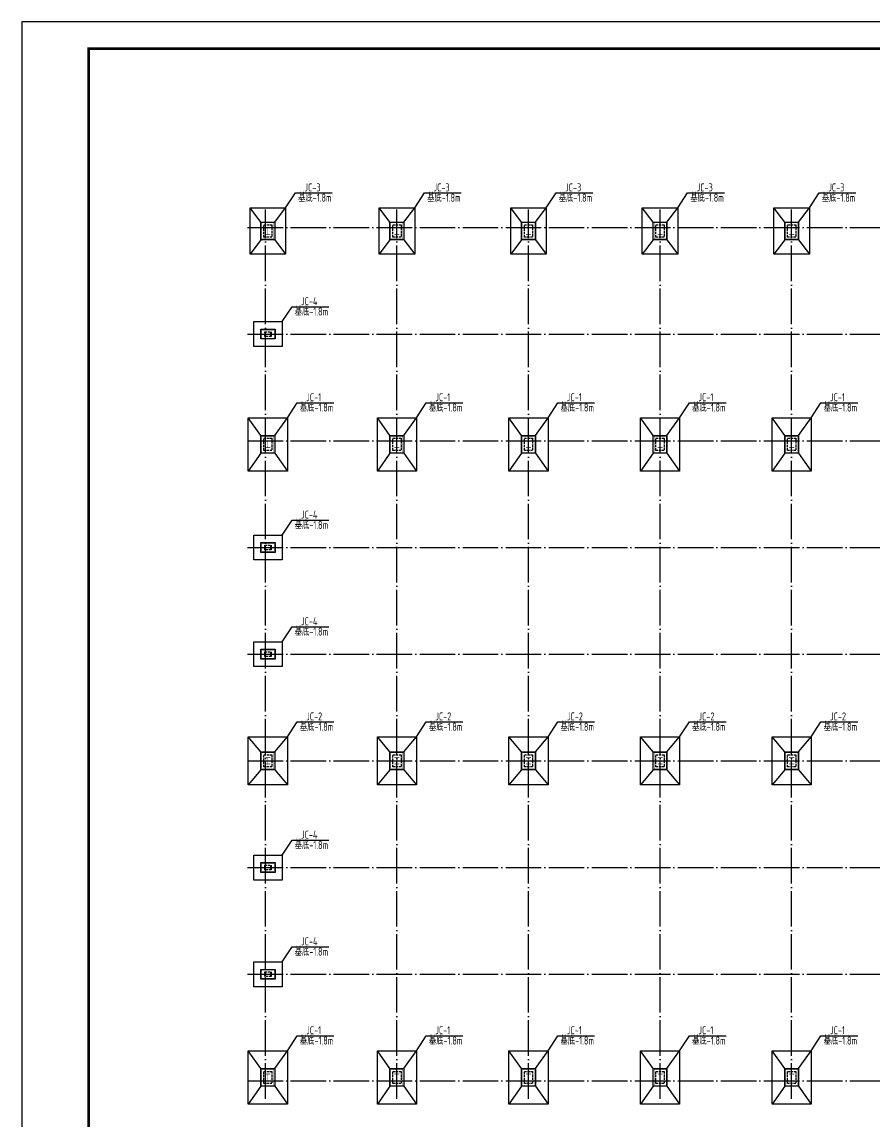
# Model space of a CAD drawing. Extents: x 8844666 to 9156203, y 1662182 to 2655606.
# Drawn here: x 8903903 to 8951822, y 2488787 to 2550594 of the extents above; entities that cross this region are included whole.
import ezdxf

# ---------------------------------------------------------------- set-up
doc = ezdxf.new("R2010")
doc.units = 0
doc.header["$LTSCALE"] = 1000
doc.header["$MEASUREMENT"] = 0
doc.linetypes.add('DASH', pattern=[0.35, 0.25, -0.1])
doc.linetypes.add('DOTE', pattern=[2.42, 2, -0.2, 0.02, -0.2])
for name, color, linetype in [('1000', 2, 'CONTINUOUS'), ('DOTE', 8, 'DOTE'), ('PUB_TITLE', 4, 'CONTINUOUS'), ('一般文字', 6, 'CONTINUOUS'), ('基础', 2, 'CONTINUOUS'), ('柱', 2, 'CONTINUOUS'), ('柱集中标注', 2, 'CONTINUOUS')]:
    doc.layers.add(name, color=color, linetype=linetype)
doc.styles.add('TSSD_REIN', font='atssdeng.shx', dxfattribs={"width": 0.7, "bigfont": 'atssdchn.shx'})

msp = doc.modelspace()

# ---------------------------------------------------------------- hatches: boundary and pattern name
at = {"layer": '柱'}
for color, points in [(2, [(8917869.3, 2538640.8), (8917589.3, 2538640.8), (8917589.3, 2538672.8), (8917717.3, 2538672.8), (8917717.3, 2539008.8), (8917589.3, 2539008.8), (8917589.3, 2539040.8), (8917869.3, 2539040.8), (8917869.3, 2539008.8), (8917741.3, 2539008.8), (8917741.3, 2538672.8), (8917869.3, 2538672.8)]), (2, [(8925129.3, 2538640.8), (8924849.3, 2538640.8), (8924849.3, 2538672.8), (8924977.3, 2538672.8), (8924977.3, 2539008.8), (8924849.3, 2539008.8), (8924849.3, 2539040.8), (8925129.3, 2539040.8), (8925129.3, 2539008.8), (8925001.3, 2539008.8), (8925001.3, 2538672.8), (8925129.3, 2538672.8)]), (2, [(8932529.3, 2538640.8), (8932249.3, 2538640.8), (8932249.3, 2538672.8), (8932377.3, 2538672.8), (8932377.3, 2539008.8), (8932249.3, 2539008.8), (8932249.3, 2539040.8), (8932529.3, 2539040.8), (8932529.3, 2539008.8), (8932401.3, 2539008.8), (8932401.3, 2538672.8), (8932529.3, 2538672.8)]), (2, [(8939929.3, 2538640.8), (8939649.3, 2538640.8), (8939649.3, 2538672.8), (8939777.3, 2538672.8), (8939777.3, 2539008.8), (8939649.3, 2539008.8), (8939649.3, 2539040.8), (8939929.3, 2539040.8), (8939929.3, 2539008.8), (8939801.3, 2539008.8), (8939801.3, 2538672.8), (8939929.3, 2538672.8)]), (2, [(8947329.3, 2538640.8), (8947049.3, 2538640.8), (8947049.3, 2538672.8), (8947177.3, 2538672.8), (8947177.3, 2539008.8), (8947049.3, 2539008.8), (8947049.3, 2539040.8), (8947329.3, 2539040.8), (8947329.3, 2539008.8), (8947201.3, 2539008.8), (8947201.3, 2538672.8), (8947329.3, 2538672.8)]), (3, [(8917589.3, 2532930.8), (8917589.3, 2533150.8), (8917621.3, 2533150.8), (8917621.3, 2533052.8), (8917857.3, 2533052.8), (8917857.3, 2533150.8), (8917889.3, 2533150.8), (8917889.3, 2532930.8), (8917857.3, 2532930.8), (8917857.3, 2533028.8), (8917621.3, 2533028.8), (8917621.3, 2532930.8)]), (2, [(8917869.3, 2526640.8), (8917589.3, 2526640.8), (8917589.3, 2526672.8), (8917717.3, 2526672.8), (8917717.3, 2527008.8), (8917589.3, 2527008.8), (8917589.3, 2527040.8), (8917869.3, 2527040.8), (8917869.3, 2527008.8), (8917741.3, 2527008.8), (8917741.3, 2526672.8), (8917869.3, 2526672.8)]), (2, [(8925129.3, 2526640.8), (8924849.3, 2526640.8), (8924849.3, 2526672.8), (8924977.3, 2526672.8), (8924977.3, 2527008.8), (8924849.3, 2527008.8), (8924849.3, 2527040.8), (8925129.3, 2527040.8), (8925129.3, 2527008.8), (8925001.3, 2527008.8), (8925001.3, 2526672.8), (8925129.3, 2526672.8)]), (2, [(8932529.3, 2526640.8), (8932249.3, 2526640.8), (8932249.3, 2526672.8), (8932377.3, 2526672.8), (8932377.3, 2527008.8), (8932249.3, 2527008.8), (8932249.3, 2527040.8), (8932529.3, 2527040.8), (8932529.3, 2527008.8), (8932401.3, 2527008.8), (8932401.3, 2526672.8), (8932529.3, 2526672.8)]), (2, [(8939929.3, 2526640.8), (8939649.3, 2526640.8), (8939649.3, 2526672.8), (8939777.3, 2526672.8), (8939777.3, 2527008.8), (8939649.3, 2527008.8), (8939649.3, 2527040.8), (8939929.3, 2527040.8), (8939929.3, 2527008.8), (8939801.3, 2527008.8), (8939801.3, 2526672.8), (8939929.3, 2526672.8)]), (2, [(8947329.3, 2526640.8), (8947049.3, 2526640.8), (8947049.3, 2526672.8), (8947177.3, 2526672.8), (8947177.3, 2527008.8), (8947049.3, 2527008.8), (8947049.3, 2527040.8), (8947329.3, 2527040.8), (8947329.3, 2527008.8), (8947201.3, 2527008.8), (8947201.3, 2526672.8), (8947329.3, 2526672.8)]), (3, [(8917589.3, 2520930.8), (8917589.3, 2521150.8), (8917621.3, 2521150.8), (8917621.3, 2521052.8), (8917857.3, 2521052.8), (8917857.3, 2521150.8), (8917889.3, 2521150.8), (8917889.3, 2520930.8), (8917857.3, 2520930.8), (8917857.3, 2521028.8), (8917621.3, 2521028.8), (8917621.3, 2520930.8)]), (3, [(8917589.3, 2514930.8), (8917589.3, 2515150.8), (8917621.3, 2515150.8), (8917621.3, 2515052.8), (8917857.3, 2515052.8), (8917857.3, 2515150.8), (8917889.3, 2515150.8), (8917889.3, 2514930.8), (8917857.3, 2514930.8), (8917857.3, 2515028.8), (8917621.3, 2515028.8), (8917621.3, 2514930.8)]), (2, [(8917869.3, 2508840.8), (8917589.3, 2508840.8), (8917589.3, 2508872.8), (8917717.3, 2508872.8), (8917717.3, 2509208.8), (8917589.3, 2509208.8), (8917589.3, 2509240.8), (8917869.3, 2509240.8), (8917869.3, 2509208.8), (8917741.3, 2509208.8), (8917741.3, 2508872.8), (8917869.3, 2508872.8)]), (2, [(8925129.3, 2508840.8), (8924849.3, 2508840.8), (8924849.3, 2508872.8), (8924977.3, 2508872.8), (8924977.3, 2509208.8), (8924849.3, 2509208.8), (8924849.3, 2509240.8), (8925129.3, 2509240.8), (8925129.3, 2509208.8), (8925001.3, 2509208.8), (8925001.3, 2508872.8), (8925129.3, 2508872.8)]), (2, [(8932529.3, 2508840.8), (8932249.3, 2508840.8), (8932249.3, 2508872.8), (8932377.3, 2508872.8), (8932377.3, 2509208.8), (8932249.3, 2509208.8), (8932249.3, 2509240.8), (8932529.3, 2509240.8), (8932529.3, 2509208.8), (8932401.3, 2509208.8), (8932401.3, 2508872.8), (8932529.3, 2508872.8)]), (2, [(8939929.3, 2508840.8), (8939649.3, 2508840.8), (8939649.3, 2508872.8), (8939777.3, 2508872.8), (8939777.3, 2509208.8), (8939649.3, 2509208.8), (8939649.3, 2509240.8), (8939929.3, 2509240.8), (8939929.3, 2509208.8), (8939801.3, 2509208.8), (8939801.3, 2508872.8), (8939929.3, 2508872.8)]), (2, [(8947329.3, 2508840.8), (8947049.3, 2508840.8), (8947049.3, 2508872.8), (8947177.3, 2508872.8), (8947177.3, 2509208.8), (8947049.3, 2509208.8), (8947049.3, 2509240.8), (8947329.3, 2509240.8), (8947329.3, 2509208.8), (8947201.3, 2509208.8), (8947201.3, 2508872.8), (8947329.3, 2508872.8)]), (3, [(8917589.3, 2502930.8), (8917589.3, 2503150.8), (8917621.3, 2503150.8), (8917621.3, 2503052.8), (8917857.3, 2503052.8), (8917857.3, 2503150.8), (8917889.3, 2503150.8), (8917889.3, 2502930.8), (8917857.3, 2502930.8), (8917857.3, 2503028.8), (8917621.3, 2503028.8), (8917621.3, 2502930.8)]), (3, [(8917589.3, 2496930.8), (8917589.3, 2497150.8), (8917621.3, 2497150.8), (8917621.3, 2497052.8), (8917857.3, 2497052.8), (8917857.3, 2497150.8), (8917889.3, 2497150.8), (8917889.3, 2496930.8), (8917857.3, 2496930.8), (8917857.3, 2497028.8), (8917621.3, 2497028.8), (8917621.3, 2496930.8)]), (2, [(8917869.3, 2491040.8), (8917589.3, 2491040.8), (8917589.3, 2491072.8), (8917717.3, 2491072.8), (8917717.3, 2491408.8), (8917589.3, 2491408.8), (8917589.3, 2491440.8), (8917869.3, 2491440.8), (8917869.3, 2491408.8), (8917741.3, 2491408.8), (8917741.3, 2491072.8), (8917869.3, 2491072.8)]), (2, [(8925129.3, 2491040.8), (8924849.3, 2491040.8), (8924849.3, 2491072.8), (8924977.3, 2491072.8), (8924977.3, 2491408.8), (8924849.3, 2491408.8), (8924849.3, 2491440.8), (8925129.3, 2491440.8), (8925129.3, 2491408.8), (8925001.3, 2491408.8), (8925001.3, 2491072.8), (8925129.3, 2491072.8)]), (2, [(8932529.3, 2491040.8), (8932249.3, 2491040.8), (8932249.3, 2491072.8), (8932377.3, 2491072.8), (8932377.3, 2491408.8), (8932249.3, 2491408.8), (8932249.3, 2491440.8), (8932529.3, 2491440.8), (8932529.3, 2491408.8), (8932401.3, 2491408.8), (8932401.3, 2491072.8), (8932529.3, 2491072.8)]), (2, [(8939929.3, 2491040.8), (8939649.3, 2491040.8), (8939649.3, 2491072.8), (8939777.3, 2491072.8), (8939777.3, 2491408.8), (8939649.3, 2491408.8), (8939649.3, 2491440.8), (8939929.3, 2491440.8), (8939929.3, 2491408.8), (8939801.3, 2491408.8), (8939801.3, 2491072.8), (8939929.3, 2491072.8)]), (2, [(8947329.3, 2491040.8), (8947049.3, 2491040.8), (8947049.3, 2491072.8), (8947177.3, 2491072.8), (8947177.3, 2491408.8), (8947049.3, 2491408.8), (8947049.3, 2491440.8), (8947329.3, 2491440.8), (8947329.3, 2491408.8), (8947201.3, 2491408.8), (8947201.3, 2491072.8), (8947329.3, 2491072.8)])]:
    msp.add_hatch(color=color, dxfattribs=at).paths.add_polyline_path(points)

# ---------------------------------------------------------------- linework, layer by layer
at = {"layer": '1000', "color": 3, "linetype": 'DASH', "ltscale": 0.5}
for points in [[(8917499.3, 2539180.8), (8917959.3, 2539180.8), (8917959.3, 2538500.8), (8917499.3, 2538500.8)], [(8924759.3, 2539180.8), (8925219.3, 2539180.8), (8925219.3, 2538500.8), (8924759.3, 2538500.8)], [(8932159.3, 2539180.8), (8932619.3, 2539180.8), (8932619.3, 2538500.8), (8932159.3, 2538500.8)], [(8939559.3, 2539180.8), (8940019.3, 2539180.8), (8940019.3, 2538500.8), (8939559.3, 2538500.8)], [(8946959.3, 2539180.8), (8947419.3, 2539180.8), (8947419.3, 2538500.8), (8946959.3, 2538500.8)], [(8917569.3, 2533170.8), (8917909.3, 2533170.8), (8917909.3, 2532910.8), (8917569.3, 2532910.8)], [(8917499.3, 2527180.8), (8917959.3, 2527180.8), (8917959.3, 2526500.8), (8917499.3, 2526500.8)], [(8924759.3, 2527180.8), (8925219.3, 2527180.8), (8925219.3, 2526500.8), (8924759.3, 2526500.8)], [(8932159.3, 2527180.8), (8932619.3, 2527180.8), (8932619.3, 2526500.8), (8932159.3, 2526500.8)], [(8939559.3, 2527180.8), (8940019.3, 2527180.8), (8940019.3, 2526500.8), (8939559.3, 2526500.8)], [(8946959.3, 2527180.8), (8947419.3, 2527180.8), (8947419.3, 2526500.8), (8946959.3, 2526500.8)], [(8917569.3, 2521170.8), (8917909.3, 2521170.8), (8917909.3, 2520910.8), (8917569.3, 2520910.8)], [(8917569.3, 2515170.8), (8917909.3, 2515170.8), (8917909.3, 2514910.8), (8917569.3, 2514910.8)], [(8917499.3, 2509380.8), (8917959.3, 2509380.8), (8917959.3, 2508700.8), (8917499.3, 2508700.8)], [(8924759.3, 2509380.8), (8925219.3, 2509380.8), (8925219.3, 2508700.8), (8924759.3, 2508700.8)], [(8932159.3, 2509380.8), (8932619.3, 2509380.8), (8932619.3, 2508700.8), (8932159.3, 2508700.8)], [(8939559.3, 2509380.8), (8940019.3, 2509380.8), (8940019.3, 2508700.8), (8939559.3, 2508700.8)], [(8946959.3, 2509380.8), (8947419.3, 2509380.8), (8947419.3, 2508700.8), (8946959.3, 2508700.8)], [(8917569.3, 2503170.8), (8917909.3, 2503170.8), (8917909.3, 2502910.8), (8917569.3, 2502910.8)], [(8917569.3, 2497170.8), (8917909.3, 2497170.8), (8917909.3, 2496910.8), (8917569.3, 2496910.8)], [(8917499.3, 2491580.8), (8917959.3, 2491580.8), (8917959.3, 2490900.8), (8917499.3, 2490900.8)], [(8924759.3, 2491580.8), (8925219.3, 2491580.8), (8925219.3, 2490900.8), (8924759.3, 2490900.8)], [(8932159.3, 2491580.8), (8932619.3, 2491580.8), (8932619.3, 2490900.8), (8932159.3, 2490900.8)], [(8939559.3, 2491580.8), (8940019.3, 2491580.8), (8940019.3, 2490900.8), (8939559.3, 2490900.8)], [(8946959.3, 2491580.8), (8947419.3, 2491580.8), (8947419.3, 2490900.8), (8946959.3, 2490900.8)]]:
    msp.add_lwpolyline(points, close=True, dxfattribs=at)
at = {"layer": 'DOTE'}
for p, q in [((8917589.3, 2490040.8), (8917589.3, 2540040.8)), ((8924989.3, 2490040.8), (8924989.3, 2540040.8)), ((8932389.3, 2490040.8), (8932389.3, 2540040.8)), ((8939789.3, 2490040.8), (8939789.3, 2540040.8)), ((8947189.3, 2490040.8), (8947189.3, 2540040.8)), ((8916589.3, 2539040.8), (9125789.3, 2539040.8)), ((8916589.3, 2533040.8), (9125789.3, 2533040.8)), ((8916589.3, 2527040.8), (9125789.3, 2527040.8)), ((8916589.3, 2521040.8), (9125789.3, 2521040.8)), ((8916589.3, 2515040.8), (9125789.3, 2515040.8)), ((8916589.3, 2509040.8), (9125789.3, 2509040.8)), ((8916589.3, 2503040.8), (9125789.3, 2503040.8)), ((8916589.3, 2497040.8), (9125789.3, 2497040.8)), ((8916589.3, 2491040.8), (9125789.3, 2491040.8))]:
    msp.add_line(p, q, dxfattribs=at)
at = {"layer": 'PUB_TITLE'}
msp.add_lwpolyline([(8903902.8, 2461493.8), (9156202.8, 2461493.8), (9156202.8, 2550593.8), (8903902.8, 2550593.8)], close=True, dxfattribs=at)
at = {"layer": 'PUB_TITLE', "const_width": 150}
msp.add_lwpolyline([(8907652.8, 2462993.8), (9154702.8, 2462993.8), (9154702.8, 2549093.8), (8907652.8, 2549093.8)], close=True, dxfattribs=at)
at = {"layer": '一般文字', "color": 6}
for points in [[(8918729.3, 2540140.8), (8919279.6, 2540980.4), (8921344.9, 2540980.4)], [(8925989.3, 2540140.8), (8926539.6, 2540980.4), (8928604.9, 2540980.4)], [(8933389.3, 2540140.8), (8933939.6, 2540980.4), (8936004.9, 2540980.4)], [(8940789.3, 2540140.8), (8941339.6, 2540980.4), (8943404.9, 2540980.4)], [(8948189.3, 2540140.8), (8948739.6, 2540980.4), (8950804.9, 2540980.4)], [(8918539.3, 2533740.8), (8919089.6, 2534580.4), (8921154.9, 2534580.4)], [(8918829.3, 2528340.8), (8919379.6, 2529180.4), (8921444.9, 2529180.4)], [(8926089.3, 2528340.8), (8926639.6, 2529180.4), (8928704.9, 2529180.4)], [(8933489.3, 2528340.8), (8934039.6, 2529180.4), (8936104.9, 2529180.4)], [(8940889.3, 2528340.8), (8941439.6, 2529180.4), (8943504.9, 2529180.4)], [(8948289.3, 2528340.8), (8948839.6, 2529180.4), (8950904.9, 2529180.4)], [(8918539.3, 2521740.8), (8919089.6, 2522580.4), (8921154.9, 2522580.4)], [(8918539.3, 2515740.8), (8919089.6, 2516580.4), (8921154.9, 2516580.4)], [(8918829.3, 2510390.8), (8919379.6, 2511230.4), (8921444.9, 2511230.4)], [(8926089.3, 2510390.8), (8926639.6, 2511230.4), (8928704.9, 2511230.4)], [(8933489.3, 2510390.8), (8934039.6, 2511230.4), (8936104.9, 2511230.4)], [(8940889.3, 2510390.8), (8941439.6, 2511230.4), (8943504.9, 2511230.4)], [(8948289.3, 2510390.8), (8948839.6, 2511230.4), (8950904.9, 2511230.4)], [(8918539.3, 2503740.8), (8919089.6, 2504580.4), (8921154.9, 2504580.4)], [(8918539.3, 2497740.8), (8919089.6, 2498580.4), (8921154.9, 2498580.4)], [(8918829.3, 2492740.8), (8919379.6, 2493580.4), (8921444.9, 2493580.4)], [(8926089.3, 2492740.8), (8926639.6, 2493580.4), (8928704.9, 2493580.4)], [(8933489.3, 2492740.8), (8934039.6, 2493580.4), (8936104.9, 2493580.4)], [(8940889.3, 2492740.8), (8941439.6, 2493580.4), (8943504.9, 2493580.4)], [(8948289.3, 2492740.8), (8948839.6, 2493580.4), (8950904.9, 2493580.4)]]:
    msp.add_lwpolyline(points, dxfattribs=at)
at = {"layer": '基础'}
for p, q in [((8917339.3, 2539340.8), (8916729.3, 2540140.8)), ((8918119.3, 2539340.8), (8918729.3, 2540140.8)), ((8924599.3, 2539340.8), (8923989.3, 2540140.8)), ((8925379.3, 2539340.8), (8925989.3, 2540140.8)), ((8931999.3, 2539340.8), (8931389.3, 2540140.8)), ((8932779.3, 2539340.8), (8933389.3, 2540140.8)), ((8939399.3, 2539340.8), (8938789.3, 2540140.8)), ((8940179.3, 2539340.8), (8940789.3, 2540140.8)), ((8946799.3, 2539340.8), (8946189.3, 2540140.8)), ((8947579.3, 2539340.8), (8948189.3, 2540140.8)), ((8917339.3, 2538340.8), (8916729.3, 2537540.8)), ((8918119.3, 2538340.8), (8918729.3, 2537540.8)), ((8924599.3, 2538340.8), (8923989.3, 2537540.8)), ((8925379.3, 2538340.8), (8925989.3, 2537540.8)), ((8931999.3, 2538340.8), (8931389.3, 2537540.8)), ((8932779.3, 2538340.8), (8933389.3, 2537540.8)), ((8939399.3, 2538340.8), (8938789.3, 2537540.8)), ((8940179.3, 2538340.8), (8940789.3, 2537540.8)), ((8946799.3, 2538340.8), (8946189.3, 2537540.8)), ((8947579.3, 2538340.8), (8948189.3, 2537540.8)), ((8917339.3, 2527340.8), (8916629.3, 2528340.8)), ((8918119.3, 2527340.8), (8918829.3, 2528340.8)), ((8924599.3, 2527340.8), (8923889.3, 2528340.8)), ((8925379.3, 2527340.8), (8926089.3, 2528340.8)), ((8931999.3, 2527340.8), (8931289.3, 2528340.8)), ((8932779.3, 2527340.8), (8933489.3, 2528340.8)), ((8939399.3, 2527340.8), (8938689.3, 2528340.8)), ((8940179.3, 2527340.8), (8940889.3, 2528340.8)), ((8946799.3, 2527340.8), (8946089.3, 2528340.8)), ((8947579.3, 2527340.8), (8948289.3, 2528340.8)), ((8917339.3, 2526340.8), (8916629.3, 2525340.8)), ((8918119.3, 2526340.8), (8918829.3, 2525340.8)), ((8924599.3, 2526340.8), (8923889.3, 2525340.8)), ((8925379.3, 2526340.8), (8926089.3, 2525340.8)), ((8931999.3, 2526340.8), (8931289.3, 2525340.8)), ((8932779.3, 2526340.8), (8933489.3, 2525340.8)), ((8939399.3, 2526340.8), (8938689.3, 2525340.8)), ((8940179.3, 2526340.8), (8940889.3, 2525340.8)), ((8946799.3, 2526340.8), (8946089.3, 2525340.8)), ((8947579.3, 2526340.8), (8948289.3, 2525340.8)), ((8917339.3, 2509540.8), (8916629.3, 2510390.8)), ((8918119.3, 2509540.8), (8918829.3, 2510390.8)), ((8924599.3, 2509540.8), (8923889.3, 2510390.8)), ((8925379.3, 2509540.8), (8926089.3, 2510390.8)), ((8931999.3, 2509540.8), (8931289.3, 2510390.8)), ((8932779.3, 2509540.8), (8933489.3, 2510390.8)), ((8939399.3, 2509540.8), (8938689.3, 2510390.8)), ((8940179.3, 2509540.8), (8940889.3, 2510390.8)), ((8946799.3, 2509540.8), (8946089.3, 2510390.8)), ((8947579.3, 2509540.8), (8948289.3, 2510390.8)), ((8917339.3, 2508540.8), (8916629.3, 2507690.8)), ((8918119.3, 2508540.8), (8918829.3, 2507690.8)), ((8924599.3, 2508540.8), (8923889.3, 2507690.8)), ((8925379.3, 2508540.8), (8926089.3, 2507690.8)), ((8931999.3, 2508540.8), (8931289.3, 2507690.8)), ((8932779.3, 2508540.8), (8933489.3, 2507690.8)), ((8939399.3, 2508540.8), (8938689.3, 2507690.8)), ((8940179.3, 2508540.8), (8940889.3, 2507690.8)), ((8946799.3, 2508540.8), (8946089.3, 2507690.8)), ((8947579.3, 2508540.8), (8948289.3, 2507690.8)), ((8917339.3, 2491740.8), (8916629.3, 2492740.8)), ((8918119.3, 2491740.8), (8918829.3, 2492740.8)), ((8924599.3, 2491740.8), (8923889.3, 2492740.8)), ((8925379.3, 2491740.8), (8926089.3, 2492740.8)), ((8931999.3, 2491740.8), (8931289.3, 2492740.8)), ((8932779.3, 2491740.8), (8933489.3, 2492740.8)), ((8939399.3, 2491740.8), (8938689.3, 2492740.8)), ((8940179.3, 2491740.8), (8940889.3, 2492740.8)), ((8946799.3, 2491740.8), (8946089.3, 2492740.8)), ((8947579.3, 2491740.8), (8948289.3, 2492740.8)), ((8917339.3, 2490740.8), (8916629.3, 2489740.8)), ((8918119.3, 2490740.8), (8918829.3, 2489740.8)), ((8924599.3, 2490740.8), (8923889.3, 2489740.8)), ((8925379.3, 2490740.8), (8926089.3, 2489740.8)), ((8931999.3, 2490740.8), (8931289.3, 2489740.8)), ((8932779.3, 2490740.8), (8933489.3, 2489740.8)), ((8939399.3, 2490740.8), (8938689.3, 2489740.8)), ((8940179.3, 2490740.8), (8940889.3, 2489740.8)), ((8946799.3, 2490740.8), (8946089.3, 2489740.8)), ((8947579.3, 2490740.8), (8948289.3, 2489740.8))]:
    msp.add_line(p, q, dxfattribs=at)
for points in [[(8916729.3, 2540140.8), (8918729.3, 2540140.8), (8918729.3, 2537540.8), (8916729.3, 2537540.8)], [(8923989.3, 2540140.8), (8925989.3, 2540140.8), (8925989.3, 2537540.8), (8923989.3, 2537540.8)], [(8931389.3, 2540140.8), (8933389.3, 2540140.8), (8933389.3, 2537540.8), (8931389.3, 2537540.8)], [(8938789.3, 2540140.8), (8940789.3, 2540140.8), (8940789.3, 2537540.8), (8938789.3, 2537540.8)], [(8946189.3, 2540140.8), (8948189.3, 2540140.8), (8948189.3, 2537540.8), (8946189.3, 2537540.8)], [(8917339.3, 2539340.8), (8918119.3, 2539340.8), (8918119.3, 2538340.8), (8917339.3, 2538340.8)], [(8924599.3, 2539340.8), (8925379.3, 2539340.8), (8925379.3, 2538340.8), (8924599.3, 2538340.8)], [(8931999.3, 2539340.8), (8932779.3, 2539340.8), (8932779.3, 2538340.8), (8931999.3, 2538340.8)], [(8939399.3, 2539340.8), (8940179.3, 2539340.8), (8940179.3, 2538340.8), (8939399.3, 2538340.8)], [(8946799.3, 2539340.8), (8947579.3, 2539340.8), (8947579.3, 2538340.8), (8946799.3, 2538340.8)], [(8916939.3, 2533740.8), (8918539.3, 2533740.8), (8918539.3, 2532340.8), (8916939.3, 2532340.8)], [(8917339.3, 2533315.8), (8918139.3, 2533315.8), (8918139.3, 2532765.8), (8917339.3, 2532765.8)], [(8916629.3, 2528340.8), (8918829.3, 2528340.8), (8918829.3, 2525340.8), (8916629.3, 2525340.8)], [(8923889.3, 2528340.8), (8926089.3, 2528340.8), (8926089.3, 2525340.8), (8923889.3, 2525340.8)], [(8931289.3, 2528340.8), (8933489.3, 2528340.8), (8933489.3, 2525340.8), (8931289.3, 2525340.8)], [(8938689.3, 2528340.8), (8940889.3, 2528340.8), (8940889.3, 2525340.8), (8938689.3, 2525340.8)], [(8946089.3, 2528340.8), (8948289.3, 2528340.8), (8948289.3, 2525340.8), (8946089.3, 2525340.8)], [(8917339.3, 2527340.8), (8918119.3, 2527340.8), (8918119.3, 2526340.8), (8917339.3, 2526340.8)], [(8924599.3, 2527340.8), (8925379.3, 2527340.8), (8925379.3, 2526340.8), (8924599.3, 2526340.8)], [(8931999.3, 2527340.8), (8932779.3, 2527340.8), (8932779.3, 2526340.8), (8931999.3, 2526340.8)], [(8939399.3, 2527340.8), (8940179.3, 2527340.8), (8940179.3, 2526340.8), (8939399.3, 2526340.8)], [(8946799.3, 2527340.8), (8947579.3, 2527340.8), (8947579.3, 2526340.8), (8946799.3, 2526340.8)], [(8916939.3, 2521740.8), (8918539.3, 2521740.8), (8918539.3, 2520340.8), (8916939.3, 2520340.8)], [(8917339.3, 2521315.8), (8918139.3, 2521315.8), (8918139.3, 2520765.8), (8917339.3, 2520765.8)], [(8916939.3, 2515740.8), (8918539.3, 2515740.8), (8918539.3, 2514340.8), (8916939.3, 2514340.8)], [(8917339.3, 2515315.8), (8918139.3, 2515315.8), (8918139.3, 2514765.8), (8917339.3, 2514765.8)], [(8916629.3, 2510390.8), (8918829.3, 2510390.8), (8918829.3, 2507690.8), (8916629.3, 2507690.8)], [(8923889.3, 2510390.8), (8926089.3, 2510390.8), (8926089.3, 2507690.8), (8923889.3, 2507690.8)], [(8931289.3, 2510390.8), (8933489.3, 2510390.8), (8933489.3, 2507690.8), (8931289.3, 2507690.8)], [(8938689.3, 2510390.8), (8940889.3, 2510390.8), (8940889.3, 2507690.8), (8938689.3, 2507690.8)], [(8946089.3, 2510390.8), (8948289.3, 2510390.8), (8948289.3, 2507690.8), (8946089.3, 2507690.8)], [(8917339.3, 2509540.8), (8918119.3, 2509540.8), (8918119.3, 2508540.8), (8917339.3, 2508540.8)], [(8924599.3, 2509540.8), (8925379.3, 2509540.8), (8925379.3, 2508540.8), (8924599.3, 2508540.8)], [(8931999.3, 2509540.8), (8932779.3, 2509540.8), (8932779.3, 2508540.8), (8931999.3, 2508540.8)], [(8939399.3, 2509540.8), (8940179.3, 2509540.8), (8940179.3, 2508540.8), (8939399.3, 2508540.8)], [(8946799.3, 2509540.8), (8947579.3, 2509540.8), (8947579.3, 2508540.8), (8946799.3, 2508540.8)], [(8916939.3, 2503740.8), (8918539.3, 2503740.8), (8918539.3, 2502340.8), (8916939.3, 2502340.8)], [(8917339.3, 2503315.8), (8918139.3, 2503315.8), (8918139.3, 2502765.8), (8917339.3, 2502765.8)], [(8916939.3, 2497740.8), (8918539.3, 2497740.8), (8918539.3, 2496340.8), (8916939.3, 2496340.8)], [(8917339.3, 2497315.8), (8918139.3, 2497315.8), (8918139.3, 2496765.8), (8917339.3, 2496765.8)], [(8916629.3, 2492740.8), (8918829.3, 2492740.8), (8918829.3, 2489740.8), (8916629.3, 2489740.8)], [(8923889.3, 2492740.8), (8926089.3, 2492740.8), (8926089.3, 2489740.8), (8923889.3, 2489740.8)], [(8931289.3, 2492740.8), (8933489.3, 2492740.8), (8933489.3, 2489740.8), (8931289.3, 2489740.8)], [(8938689.3, 2492740.8), (8940889.3, 2492740.8), (8940889.3, 2489740.8), (8938689.3, 2489740.8)], [(8946089.3, 2492740.8), (8948289.3, 2492740.8), (8948289.3, 2489740.8), (8946089.3, 2489740.8)], [(8917339.3, 2491740.8), (8918119.3, 2491740.8), (8918119.3, 2490740.8), (8917339.3, 2490740.8)], [(8924599.3, 2491740.8), (8925379.3, 2491740.8), (8925379.3, 2490740.8), (8924599.3, 2490740.8)], [(8931999.3, 2491740.8), (8932779.3, 2491740.8), (8932779.3, 2490740.8), (8931999.3, 2490740.8)], [(8939399.3, 2491740.8), (8940179.3, 2491740.8), (8940179.3, 2490740.8), (8939399.3, 2490740.8)], [(8946799.3, 2491740.8), (8947579.3, 2491740.8), (8947579.3, 2490740.8), (8946799.3, 2490740.8)]]:
    msp.add_lwpolyline(points, close=True, dxfattribs=at)
at = {"layer": '柱', "color": 2, "const_width": 5}
for points in [[(8917869.3, 2538640.8), (8917589.3, 2538640.8), (8917589.3, 2538672.8), (8917717.3, 2538672.8), (8917717.3, 2539008.8), (8917589.3, 2539008.8), (8917589.3, 2539040.8), (8917869.3, 2539040.8), (8917869.3, 2539008.8), (8917741.3, 2539008.8), (8917741.3, 2538672.8), (8917869.3, 2538672.8)], [(8925129.3, 2538640.8), (8924849.3, 2538640.8), (8924849.3, 2538672.8), (8924977.3, 2538672.8), (8924977.3, 2539008.8), (8924849.3, 2539008.8), (8924849.3, 2539040.8), (8925129.3, 2539040.8), (8925129.3, 2539008.8), (8925001.3, 2539008.8), (8925001.3, 2538672.8), (8925129.3, 2538672.8)], [(8932529.3, 2538640.8), (8932249.3, 2538640.8), (8932249.3, 2538672.8), (8932377.3, 2538672.8), (8932377.3, 2539008.8), (8932249.3, 2539008.8), (8932249.3, 2539040.8), (8932529.3, 2539040.8), (8932529.3, 2539008.8), (8932401.3, 2539008.8), (8932401.3, 2538672.8), (8932529.3, 2538672.8)], [(8939929.3, 2538640.8), (8939649.3, 2538640.8), (8939649.3, 2538672.8), (8939777.3, 2538672.8), (8939777.3, 2539008.8), (8939649.3, 2539008.8), (8939649.3, 2539040.8), (8939929.3, 2539040.8), (8939929.3, 2539008.8), (8939801.3, 2539008.8), (8939801.3, 2538672.8), (8939929.3, 2538672.8)], [(8947329.3, 2538640.8), (8947049.3, 2538640.8), (8947049.3, 2538672.8), (8947177.3, 2538672.8), (8947177.3, 2539008.8), (8947049.3, 2539008.8), (8947049.3, 2539040.8), (8947329.3, 2539040.8), (8947329.3, 2539008.8), (8947201.3, 2539008.8), (8947201.3, 2538672.8), (8947329.3, 2538672.8)], [(8917869.3, 2526640.8), (8917589.3, 2526640.8), (8917589.3, 2526672.8), (8917717.3, 2526672.8), (8917717.3, 2527008.8), (8917589.3, 2527008.8), (8917589.3, 2527040.8), (8917869.3, 2527040.8), (8917869.3, 2527008.8), (8917741.3, 2527008.8), (8917741.3, 2526672.8), (8917869.3, 2526672.8)], [(8925129.3, 2526640.8), (8924849.3, 2526640.8), (8924849.3, 2526672.8), (8924977.3, 2526672.8), (8924977.3, 2527008.8), (8924849.3, 2527008.8), (8924849.3, 2527040.8), (8925129.3, 2527040.8), (8925129.3, 2527008.8), (8925001.3, 2527008.8), (8925001.3, 2526672.8), (8925129.3, 2526672.8)], [(8932529.3, 2526640.8), (8932249.3, 2526640.8), (8932249.3, 2526672.8), (8932377.3, 2526672.8), (8932377.3, 2527008.8), (8932249.3, 2527008.8), (8932249.3, 2527040.8), (8932529.3, 2527040.8), (8932529.3, 2527008.8), (8932401.3, 2527008.8), (8932401.3, 2526672.8), (8932529.3, 2526672.8)], [(8939929.3, 2526640.8), (8939649.3, 2526640.8), (8939649.3, 2526672.8), (8939777.3, 2526672.8), (8939777.3, 2527008.8), (8939649.3, 2527008.8), (8939649.3, 2527040.8), (8939929.3, 2527040.8), (8939929.3, 2527008.8), (8939801.3, 2527008.8), (8939801.3, 2526672.8), (8939929.3, 2526672.8)], [(8947329.3, 2526640.8), (8947049.3, 2526640.8), (8947049.3, 2526672.8), (8947177.3, 2526672.8), (8947177.3, 2527008.8), (8947049.3, 2527008.8), (8947049.3, 2527040.8), (8947329.3, 2527040.8), (8947329.3, 2527008.8), (8947201.3, 2527008.8), (8947201.3, 2526672.8), (8947329.3, 2526672.8)], [(8917869.3, 2508840.8), (8917589.3, 2508840.8), (8917589.3, 2508872.8), (8917717.3, 2508872.8), (8917717.3, 2509208.8), (8917589.3, 2509208.8), (8917589.3, 2509240.8), (8917869.3, 2509240.8), (8917869.3, 2509208.8), (8917741.3, 2509208.8), (8917741.3, 2508872.8), (8917869.3, 2508872.8)], [(8925129.3, 2508840.8), (8924849.3, 2508840.8), (8924849.3, 2508872.8), (8924977.3, 2508872.8), (8924977.3, 2509208.8), (8924849.3, 2509208.8), (8924849.3, 2509240.8), (8925129.3, 2509240.8), (8925129.3, 2509208.8), (8925001.3, 2509208.8), (8925001.3, 2508872.8), (8925129.3, 2508872.8)], [(8932529.3, 2508840.8), (8932249.3, 2508840.8), (8932249.3, 2508872.8), (8932377.3, 2508872.8), (8932377.3, 2509208.8), (8932249.3, 2509208.8), (8932249.3, 2509240.8), (8932529.3, 2509240.8), (8932529.3, 2509208.8), (8932401.3, 2509208.8), (8932401.3, 2508872.8), (8932529.3, 2508872.8)], [(8939929.3, 2508840.8), (8939649.3, 2508840.8), (8939649.3, 2508872.8), (8939777.3, 2508872.8), (8939777.3, 2509208.8), (8939649.3, 2509208.8), (8939649.3, 2509240.8), (8939929.3, 2509240.8), (8939929.3, 2509208.8), (8939801.3, 2509208.8), (8939801.3, 2508872.8), (8939929.3, 2508872.8)], [(8947329.3, 2508840.8), (8947049.3, 2508840.8), (8947049.3, 2508872.8), (8947177.3, 2508872.8), (8947177.3, 2509208.8), (8947049.3, 2509208.8), (8947049.3, 2509240.8), (8947329.3, 2509240.8), (8947329.3, 2509208.8), (8947201.3, 2509208.8), (8947201.3, 2508872.8), (8947329.3, 2508872.8)], [(8917869.3, 2491040.8), (8917589.3, 2491040.8), (8917589.3, 2491072.8), (8917717.3, 2491072.8), (8917717.3, 2491408.8), (8917589.3, 2491408.8), (8917589.3, 2491440.8), (8917869.3, 2491440.8), (8917869.3, 2491408.8), (8917741.3, 2491408.8), (8917741.3, 2491072.8), (8917869.3, 2491072.8)], [(8925129.3, 2491040.8), (8924849.3, 2491040.8), (8924849.3, 2491072.8), (8924977.3, 2491072.8), (8924977.3, 2491408.8), (8924849.3, 2491408.8), (8924849.3, 2491440.8), (8925129.3, 2491440.8), (8925129.3, 2491408.8), (8925001.3, 2491408.8), (8925001.3, 2491072.8), (8925129.3, 2491072.8)], [(8932529.3, 2491040.8), (8932249.3, 2491040.8), (8932249.3, 2491072.8), (8932377.3, 2491072.8), (8932377.3, 2491408.8), (8932249.3, 2491408.8), (8932249.3, 2491440.8), (8932529.3, 2491440.8), (8932529.3, 2491408.8), (8932401.3, 2491408.8), (8932401.3, 2491072.8), (8932529.3, 2491072.8)], [(8939929.3, 2491040.8), (8939649.3, 2491040.8), (8939649.3, 2491072.8), (8939777.3, 2491072.8), (8939777.3, 2491408.8), (8939649.3, 2491408.8), (8939649.3, 2491440.8), (8939929.3, 2491440.8), (8939929.3, 2491408.8), (8939801.3, 2491408.8), (8939801.3, 2491072.8), (8939929.3, 2491072.8)], [(8947329.3, 2491040.8), (8947049.3, 2491040.8), (8947049.3, 2491072.8), (8947177.3, 2491072.8), (8947177.3, 2491408.8), (8947049.3, 2491408.8), (8947049.3, 2491440.8), (8947329.3, 2491440.8), (8947329.3, 2491408.8), (8947201.3, 2491408.8), (8947201.3, 2491072.8), (8947329.3, 2491072.8)]]:
    msp.add_lwpolyline(points, close=True, dxfattribs=at)
at = {"layer": '柱', "color": 3, "const_width": 5}
for points in [[(8917589.3, 2532930.8), (8917589.3, 2533150.8), (8917621.3, 2533150.8), (8917621.3, 2533052.8), (8917857.3, 2533052.8), (8917857.3, 2533150.8), (8917889.3, 2533150.8), (8917889.3, 2532930.8), (8917857.3, 2532930.8), (8917857.3, 2533028.8), (8917621.3, 2533028.8), (8917621.3, 2532930.8)], [(8917589.3, 2520930.8), (8917589.3, 2521150.8), (8917621.3, 2521150.8), (8917621.3, 2521052.8), (8917857.3, 2521052.8), (8917857.3, 2521150.8), (8917889.3, 2521150.8), (8917889.3, 2520930.8), (8917857.3, 2520930.8), (8917857.3, 2521028.8), (8917621.3, 2521028.8), (8917621.3, 2520930.8)], [(8917589.3, 2514930.8), (8917589.3, 2515150.8), (8917621.3, 2515150.8), (8917621.3, 2515052.8), (8917857.3, 2515052.8), (8917857.3, 2515150.8), (8917889.3, 2515150.8), (8917889.3, 2514930.8), (8917857.3, 2514930.8), (8917857.3, 2515028.8), (8917621.3, 2515028.8), (8917621.3, 2514930.8)], [(8917589.3, 2502930.8), (8917589.3, 2503150.8), (8917621.3, 2503150.8), (8917621.3, 2503052.8), (8917857.3, 2503052.8), (8917857.3, 2503150.8), (8917889.3, 2503150.8), (8917889.3, 2502930.8), (8917857.3, 2502930.8), (8917857.3, 2503028.8), (8917621.3, 2503028.8), (8917621.3, 2502930.8)], [(8917589.3, 2496930.8), (8917589.3, 2497150.8), (8917621.3, 2497150.8), (8917621.3, 2497052.8), (8917857.3, 2497052.8), (8917857.3, 2497150.8), (8917889.3, 2497150.8), (8917889.3, 2496930.8), (8917857.3, 2496930.8), (8917857.3, 2497028.8), (8917621.3, 2497028.8), (8917621.3, 2496930.8)]]:
    msp.add_lwpolyline(points, close=True, dxfattribs=at)
at = {"layer": '柱集中标注', "color": 6, "const_width": 20}
for points in [[(8917389.3, 2539290.8), (8918069.3, 2539290.8), (8918069.3, 2538390.8), (8917389.3, 2538390.8)], [(8924649.3, 2539290.8), (8925329.3, 2539290.8), (8925329.3, 2538390.8), (8924649.3, 2538390.8)], [(8932049.3, 2539290.8), (8932729.3, 2539290.8), (8932729.3, 2538390.8), (8932049.3, 2538390.8)], [(8939449.3, 2539290.8), (8940129.3, 2539290.8), (8940129.3, 2538390.8), (8939449.3, 2538390.8)], [(8946849.3, 2539290.8), (8947529.3, 2539290.8), (8947529.3, 2538390.8), (8946849.3, 2538390.8)], [(8917389.3, 2533265.8), (8918089.3, 2533265.8), (8918089.3, 2532815.8), (8917389.3, 2532815.8)], [(8917389.3, 2527290.8), (8918069.3, 2527290.8), (8918069.3, 2526390.8), (8917389.3, 2526390.8)], [(8924649.3, 2527290.8), (8925329.3, 2527290.8), (8925329.3, 2526390.8), (8924649.3, 2526390.8)], [(8932049.3, 2527290.8), (8932729.3, 2527290.8), (8932729.3, 2526390.8), (8932049.3, 2526390.8)], [(8939449.3, 2527290.8), (8940129.3, 2527290.8), (8940129.3, 2526390.8), (8939449.3, 2526390.8)], [(8946849.3, 2527290.8), (8947529.3, 2527290.8), (8947529.3, 2526390.8), (8946849.3, 2526390.8)], [(8917389.3, 2521265.8), (8918089.3, 2521265.8), (8918089.3, 2520815.8), (8917389.3, 2520815.8)], [(8917389.3, 2515265.8), (8918089.3, 2515265.8), (8918089.3, 2514815.8), (8917389.3, 2514815.8)], [(8917389.3, 2509490.8), (8918069.3, 2509490.8), (8918069.3, 2508590.8), (8917389.3, 2508590.8)], [(8924649.3, 2509490.8), (8925329.3, 2509490.8), (8925329.3, 2508590.8), (8924649.3, 2508590.8)], [(8932049.3, 2509490.8), (8932729.3, 2509490.8), (8932729.3, 2508590.8), (8932049.3, 2508590.8)], [(8939449.3, 2509490.8), (8940129.3, 2509490.8), (8940129.3, 2508590.8), (8939449.3, 2508590.8)], [(8946849.3, 2509490.8), (8947529.3, 2509490.8), (8947529.3, 2508590.8), (8946849.3, 2508590.8)], [(8917389.3, 2503265.8), (8918089.3, 2503265.8), (8918089.3, 2502815.8), (8917389.3, 2502815.8)], [(8917389.3, 2497265.8), (8918089.3, 2497265.8), (8918089.3, 2496815.8), (8917389.3, 2496815.8)], [(8917389.3, 2491690.8), (8918069.3, 2491690.8), (8918069.3, 2490790.8), (8917389.3, 2490790.8)], [(8924649.3, 2491690.8), (8925329.3, 2491690.8), (8925329.3, 2490790.8), (8924649.3, 2490790.8)], [(8932049.3, 2491690.8), (8932729.3, 2491690.8), (8932729.3, 2490790.8), (8932049.3, 2490790.8)], [(8939449.3, 2491690.8), (8940129.3, 2491690.8), (8940129.3, 2490790.8), (8939449.3, 2490790.8)], [(8946849.3, 2491690.8), (8947529.3, 2491690.8), (8947529.3, 2490790.8), (8946849.3, 2490790.8)]]:
    msp.add_lwpolyline(points, close=True, dxfattribs=at)

# ---------------------------------------------------------------- texts
at = {"layer": '一般文字', "color": 6, "style": 'TSSD_REIN', "width": 0.7}
for s, p in [('JC-3', (8919786.7, 2541066.4)), ('JC-3', (8927046.7, 2541066.4)), ('JC-3', (8934446.7, 2541066.4)), ('JC-3', (8941846.7, 2541066.4)), ('JC-3', (8949246.7, 2541066.4)), ('基底-1.8m', (8919431.8, 2540484.9)), ('基底-1.8m', (8926691.8, 2540484.9)), ('基底-1.8m', (8934091.8, 2540484.9)), ('基底-1.8m', (8941491.8, 2540484.9)), ('基底-1.8m', (8948891.8, 2540484.9)), ('JC-4', (8919596.7, 2534666.4)), ('基底-1.8m', (8919241.8, 2534084.9)), ('基底-1.8m', (8919531.8, 2528684.9)), ('JC-1', (8919886.7, 2529266.4)), ('基底-1.8m', (8926791.8, 2528684.9)), ('JC-1', (8927146.7, 2529266.4)), ('基底-1.8m', (8934191.8, 2528684.9)), ('JC-1', (8934546.7, 2529266.4)), ('基底-1.8m', (8941591.8, 2528684.9)), ('JC-1', (8941946.7, 2529266.4)), ('基底-1.8m', (8948991.8, 2528684.9)), ('JC-1', (8949346.7, 2529266.4)), ('JC-4', (8919596.7, 2522666.4)), ('基底-1.8m', (8919241.8, 2522084.9)), ('JC-4', (8919596.7, 2516666.4)), ('基底-1.8m', (8919241.8, 2516084.9)), ('基底-1.8m', (8919531.8, 2510734.9)), ('JC-2', (8919886.7, 2511316.4)), ('基底-1.8m', (8926791.8, 2510734.9)), ('JC-2', (8927146.7, 2511316.4)), ('基底-1.8m', (8934191.8, 2510734.9)), ('JC-2', (8934546.7, 2511316.4)), ('基底-1.8m', (8941591.8, 2510734.9)), ('JC-2', (8941946.7, 2511316.4)), ('基底-1.8m', (8948991.8, 2510734.9)), ('JC-2', (8949346.7, 2511316.4)), ('JC-4', (8919596.7, 2504666.4)), ('基底-1.8m', (8919241.8, 2504084.9)), ('JC-4', (8919596.7, 2498666.4)), ('基底-1.8m', (8919241.8, 2498084.9)), ('JC-1', (8919886.7, 2493666.4)), ('JC-1', (8927146.7, 2493666.4)), ('JC-1', (8934546.7, 2493666.4)), ('JC-1', (8941946.7, 2493666.4)), ('JC-1', (8949346.7, 2493666.4)), ('基底-1.8m', (8919531.8, 2493084.9)), ('基底-1.8m', (8926791.8, 2493084.9)), ('基底-1.8m', (8934191.8, 2493084.9)), ('基底-1.8m', (8941591.8, 2493084.9)), ('基底-1.8m', (8948991.8, 2493084.9))]:
    msp.add_text(s, height=450, dxfattribs=at).set_placement(p)

doc.saveas('drawing.dxf')
